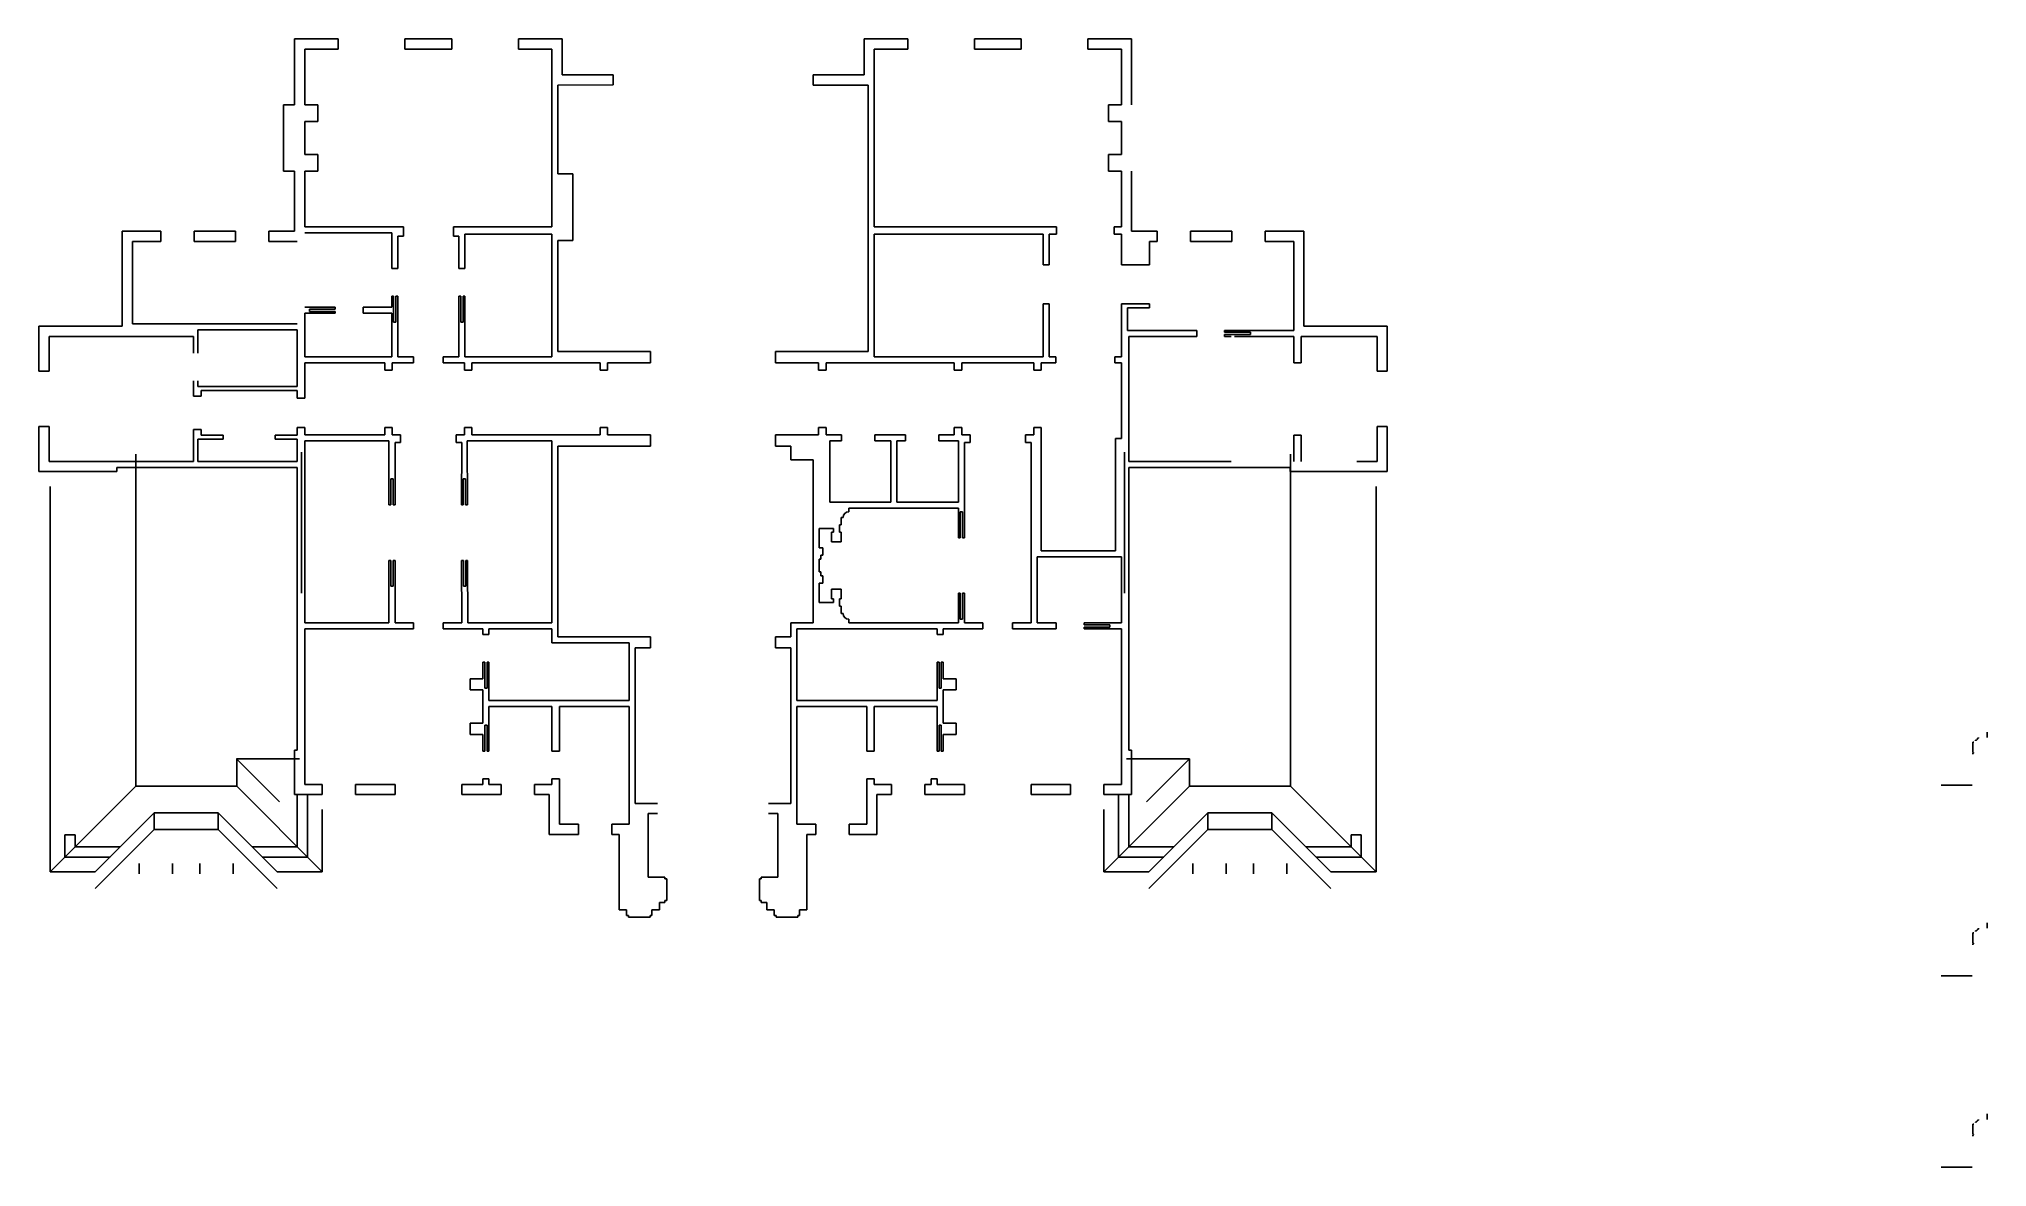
# Model space of a CAD drawing. Header units: metres. Extents: x 10558 to 12662, y -2789 to -1570.
import ezdxf

# ---------------------------------------------------------------- set-up
doc = ezdxf.new("R2010")
doc.units = ezdxf.units.M

msp = doc.modelspace()

# ---------------------------------------------------------------- linework, layer by layer
for p, q in [((10881, -1570.3), (10833.8, -1570.3)), ((10833.8, -1641.3), (10833.8, -1570.3)), ((10881, -1581.3), (10881, -1570.3)), ((11003.5, -1570.3), (10953, -1570.3)), ((10953, -1581.3), (10953, -1570.3)), ((11003.5, -1581.3), (11003.5, -1570.3)), ((11122.8, -1570.3), (11075.5, -1570.3)), ((11075.5, -1581.3), (11075.5, -1570.3)), ((11122.8, -1609.1), (11122.8, -1570.3)), ((11496, -1570.3), (11448.8, -1570.3)), ((11448.8, -1570.3), (11448.8, -1609.1)), ((11496, -1581.3), (11496, -1570.3)), ((11568, -1581.3), (11568, -1570.3)), ((11568, -1570.3), (11618.5, -1570.3)), ((11618.5, -1581.3), (11618.5, -1570.3)), ((11690.5, -1581.3), (11690.5, -1570.3)), ((11690.5, -1570.3), (11737.8, -1570.3)), ((11737.8, -1570.3), (11737.8, -1641.3)), ((10844.8, -1581.3), (10881, -1581.3)), ((10844.8, -1641.3), (10844.8, -1581.3)), ((11003.5, -1581.3), (10953, -1581.3)), ((11075.5, -1581.3), (11111.8, -1581.3)), ((11111.8, -1581.3), (11111.8, -1773.3)), ((11459.8, -1581.3), (11459.8, -1773.3)), ((11459.8, -1581.3), (11496, -1581.3)), ((11568, -1581.3), (11618.5, -1581.3)), ((11690.5, -1581.3), (11726.8, -1581.3)), ((11726.8, -1641.3), (11726.8, -1581.3)), ((11122.8, -1609.1), (11177.8, -1609.1, -0.3)), ((11177.8, -1609.1, -0.3), (11177.8, -1620, -0.3)), ((11393.8, -1609.1), (11448.8, -1609.1)), ((11393.8, -1609.1), (11393.8, -1620.1)), ((11118.3, -1620.1), (11177.8, -1620, -0.3)), ((11118.3, -1620.1), (11118.3, -1716.1)), ((11393.8, -1620.1), (11453.3, -1620.1)), ((11453.3, -1620.1), (11453.3, -1908.1)), ((10821.8, -1713.3), (10821.8, -1641.3)), ((10821.8, -1641.3), (10833.8, -1641.3)), ((10858.8, -1641.3), (10844.8, -1641.3)), ((10844.8, -1695.3), (10844.8, -1659.3)), ((10858.8, -1659.3), (10844.8, -1659.3)), ((10858.8, -1659.3), (10858.8, -1641.3)), ((11712.8, -1641.3), (11726.8, -1641.3)), ((11712.8, -1659.3), (11712.8, -1641.3)), ((11712.8, -1659.3), (11726.8, -1659.3)), ((11726.8, -1695.3), (11726.8, -1659.3)), ((10858.8, -1695.3), (10844.8, -1695.3)), ((10858.8, -1695.3), (10858.8, -1713.3)), ((11712.8, -1695.3), (11726.8, -1695.3)), ((11712.8, -1695.3), (11712.8, -1713.3)), ((10833.8, -1713.3), (10821.8, -1713.3)), ((10833.8, -1778.1), (10833.8, -1713.3)), ((10844.8, -1773.3), (10844.8, -1713.3)), ((10858.8, -1713.3), (10844.8, -1713.3)), ((11118.3, -1716.1), (11134.3, -1716.1)), ((11134.3, -1716.1), (11134.3, -1788.1)), ((11712.8, -1713.3), (11726.8, -1713.3)), ((11726.8, -1773.3), (11726.8, -1713.3)), ((11737.8, -1713.3), (11737.8, -1778.1)), ((10647.8, -1880.6), (10647.8, -1778.1)), ((10647.8, -1778.1), (10689.5, -1778.1)), ((10689.5, -1778.1), (10689.5, -1789.1)), ((10725.5, -1778.1), (10770, -1778.1)), ((10725.5, -1778.1), (10725.5, -1789.1)), ((10770, -1778.1), (10770, -1789.1)), ((10806, -1778.1), (10833.8, -1778.1)), ((10806, -1778.1), (10806, -1789.1)), ((10951.3, -1773.3), (10844.8, -1773.3)), ((10938.8, -1779.8), (10844.8, -1779.8)), ((10844.8, -1779.8), (10844.8, -1779.8)), ((10938.8, -1818.1), (10938.8, -1779.8)), ((10951.3, -1783.3), (10945.3, -1783.3)), ((10945.3, -1818.1), (10945.3, -1783.3)), ((10951.3, -1783.3), (10951.3, -1773.3)), ((11111.8, -1773.3), (11005.3, -1773.3)), ((11005.3, -1783.3), (11005.3, -1773.3)), ((11011.3, -1783.3), (11005.3, -1783.3)), ((11011.3, -1818.1), (11011.3, -1783.3)), ((11111.8, -1781.3), (11017.8, -1781.3)), ((11017.8, -1818.1), (11017.8, -1781.3)), ((11111.8, -1781.3), (11111.8, -1913.6)), ((11134.3, -1788.1), (11118.3, -1788.1)), ((11118.3, -1788.1), (11118.3, -1908.1)), ((11459.8, -1773.3), (11537.8, -1773.3)), ((11459.8, -1781.3), (11459.8, -1913.6)), ((11537.8, -1781.3), (11459.8, -1781.3)), ((11656.8, -1773.3), (11537.8, -1773.3)), ((11642.3, -1781.3), (11537.8, -1781.3)), ((11642.3, -1814.4), (11642.3, -1781.3)), ((11656.8, -1781.3), (11648.8, -1781.3)), ((11648.8, -1814.4), (11648.8, -1781.3)), ((11656.8, -1781.3), (11656.8, -1773.3)), ((11726.8, -1773.3), (11718.8, -1773.3)), ((11718.8, -1781.3), (11718.8, -1773.3)), ((11726.8, -1781.3), (11718.8, -1781.3)), ((11726.8, -1814.4), (11726.8, -1781.3)), ((11737.8, -1778.1), (11765.5, -1778.1)), ((11765.5, -1778.1), (11765.5, -1789.1)), ((11801.5, -1778.1), (11846, -1778.1)), ((11801.5, -1778.1), (11801.5, -1789.1)), ((11846, -1778.1), (11846, -1789.1)), ((11882, -1778.1), (11923.9, -1778.1)), ((11882, -1778.1), (11882, -1789.1)), ((11923.9, -1778.1), (11923.9, -1880.6)), ((10689.5, -1789.1), (10658.8, -1789.1)), ((10658.8, -1789.1), (10658.8, -1878.1)), ((10770, -1789.1), (10725.5, -1789.1)), ((10836.8, -1789.1), (10806, -1789.1)), ((11757.3, -1789.1), (11765.5, -1789.1)), ((11757.3, -1809.9), (11757.3, -1789.1)), ((11801.5, -1789.1), (11846, -1789.1)), ((11882, -1789.1), (11912.9, -1789.1)), ((11912.9, -1789.1), (11912.9, -1885.1)), ((10945.3, -1818.1), (10938.8, -1818.1)), ((11011.3, -1818.1), (11017.8, -1818.1)), ((11642.3, -1814.4, -0.3), (11648.8, -1814.4)), ((11733.3, -1814.4), (11726.8, -1814.4)), ((11733.3, -1814.4), (11757.3, -1814.4)), ((11757.3, -1814.4), (11757.3, -1809.9)), ((10938.8, -1860.1), (10938.8, -1848.1)), ((10938.8, -1848.1), (10940.8, -1848.1)), ((10940.8, -1848.1), (10940.8, -1876.1)), ((10943.3, -1848.1), (10945.3, -1848.1)), ((10943.3, -1876.1), (10943.3, -1848.1)), ((10945.3, -1913.6), (10945.3, -1848.1)), ((11011.3, -1913.6), (11011.3, -1848.1)), ((11011.3, -1848.1), (11013.3, -1848.1)), ((11013.3, -1848.1), (11013.3, -1876.1)), ((11015.8, -1848.1), (11017.8, -1848.1)), ((11015.8, -1876.1), (11015.8, -1848.1)), ((11017.8, -1913.6), (11017.8, -1848.1)), ((10877.8, -1860.1), (10844.8, -1860.1)), ((10844.8, -1913.6), (10844.8, -1866.6)), ((10877.8, -1866.6), (10844.8, -1866.6)), ((10849.8, -1864.6), (10849.8, -1862.1)), ((10849.8, -1862.1), (10877.8, -1862.1)), ((10877.8, -1864.6), (10849.8, -1864.6)), ((10877.8, -1862.1), (10877.8, -1860.1)), ((10877.8, -1866.6), (10877.8, -1864.6)), ((10938.8, -1860.1), (10907.8, -1860.1)), ((10907.8, -1866.6), (10907.8, -1860.1)), ((10938.8, -1866.6), (10907.8, -1866.6)), ((10938.8, -1913.6), (10938.8, -1866.6)), ((11642.3, -1913.6), (11642.3, -1856.4)), ((11642.3, -1856.4), (11648.8, -1856.4)), ((11648.8, -1913.6), (11648.8, -1856.4)), ((11726.8, -1913.6), (11726.8, -1856.4)), ((11733.3, -1856.4), (11726.8, -1856.4)), ((11733.3, -1856.4), (11757.3, -1856.4)), ((11733.3, -1885.1), (11733.3, -1860.9)), ((11757.3, -1860.9), (11733.3, -1860.9)), ((11757.3, -1856.4), (11757.3, -1860.9)), ((10557.8, -1880.6), (10557.8, -1929.1)), ((10557.8, -1880.6), (10647.8, -1880.6)), ((10568.8, -1929.1), (10568.8, -1891.6)), ((10724.8, -1891.6), (10568.8, -1891.6)), ((10658.8, -1878.1), (10836.8, -1878.1)), ((10724.8, -1909.7), (10724.8, -1891.6)), ((10836.8, -1884.6), (10729.3, -1884.6)), ((10729.3, -1909.7), (10729.3, -1884.6)), ((10836.8, -1884.6), (10836.8, -1945.7)), ((10940.8, -1876.1), (10943.3, -1876.1)), ((11013.3, -1876.1), (11015.8, -1876.1)), ((11733.3, -1885.1), (11808.1, -1885.1)), ((11734.8, -2026.6), (11734.8, -1891.6)), ((11734.8, -1891.6), (11808.1, -1891.6)), ((11808.1, -1885.1), (11808.1, -1891.6)), ((11838.1, -1885.1), (11912.9, -1885.1)), ((11838.1, -1885.1), (11838.1, -1887.1)), ((11838.1, -1887.1), (11866.1, -1887.1)), ((11838.1, -1889.6), (11838.1, -1891.6)), ((11866.1, -1889.6), (11838.1, -1889.6)), ((11838.1, -1891.6), (11845.4, -1891.6)), ((11848.9, -1891.6), (11912.9, -1891.6)), ((11866.1, -1887.1), (11866.1, -1889.6)), ((11912.9, -1891.6), (11912.9, -1920.1)), ((12002.9, -1891.6), (11920.9, -1891.6)), ((11920.9, -1920.1), (11920.9, -1891.6)), ((11923.9, -1880.6), (12013.9, -1880.6)), ((11923.9, -1880.6), (11923.9, -1880.6)), ((12002.9, -1891.6), (12002.9, -1929.1)), ((12013.9, -1880.6), (12013.9, -1929.1)), ((10844.8, -1913.6), (10938.8, -1913.6)), ((10945.3, -1913.6), (10962.3, -1913.6)), ((10962.3, -1920.1), (10962.3, -1913.6)), ((10994.3, -1913.6), (11011.3, -1913.6)), ((10994.3, -1920.1), (10994.3, -1913.6)), ((11017.8, -1913.6), (11111.8, -1913.6)), ((11118.3, -1908.1), (11218.3, -1908.1)), ((11218.3, -1908.1), (11218.3, -1920.1)), ((11353.3, -1908.1), (11453.3, -1908.1)), ((11353.3, -1908.1), (11353.3, -1920.1)), ((11459.8, -1913.6), (11642.3, -1913.6)), ((11648.8, -1913.6), (11655.8, -1913.6)), ((11655.8, -1913.6), (11655.8, -1920.1)), ((11719.8, -1913.6), (11726.8, -1913.6)), ((11719.8, -1913.6), (11719.8, -1920.1)), ((10557.8, -1929.1), (10568.8, -1929.1)), ((10844.8, -1958.2), (10844.8, -1920.1)), ((10931.3, -1920.1), (10844.8, -1920.1)), ((10931.3, -1920.1), (10931.3, -1928.1)), ((10931.3, -1928.1), (10939.3, -1928.1)), ((10962.3, -1920.1), (10939.3, -1920.1)), ((10939.3, -1920.1), (10939.3, -1928.1)), ((11017.3, -1920.1), (10994.3, -1920.1)), ((11017.3, -1920.1), (11017.3, -1928.1)), ((11025.3, -1928.1), (11017.3, -1928.1)), ((11163.8, -1920.1), (11025.3, -1920.1)), ((11025.3, -1920.1), (11025.3, -1928.1)), ((11163.8, -1928.1), (11163.8, -1920.1)), ((11163.8, -1928.1), (11171.8, -1928.1)), ((11171.8, -1920.1), (11218.3, -1920.1)), ((11171.8, -1928.1), (11171.8, -1920.1)), ((11353.3, -1920.1), (11399.8, -1920.1)), ((11399.8, -1928.1), (11399.8, -1920.1)), ((11399.8, -1928.1), (11407.8, -1928.1)), ((11407.8, -1920.1), (11546.3, -1920.1)), ((11407.8, -1928.1), (11407.8, -1920.1)), ((11546.3, -1928.1), (11546.3, -1920.1)), ((11546.3, -1928.1), (11554.3, -1928.1)), ((11554.3, -1920.1), (11632.3, -1920.1)), ((11554.3, -1928.1), (11554.3, -1920.1)), ((11632.3, -1928.1), (11632.3, -1920.1)), ((11640.3, -1928.1), (11632.3, -1928.1)), ((11640.3, -1920.1), (11655.8, -1920.1)), ((11640.3, -1928.1), (11640.3, -1920.1)), ((11719.8, -1920.1), (11726.8, -1920.1)), ((11726.8, -1920.1), (11726.8, -2002.1)), ((11920.9, -1920.1), (11912.9, -1920.1)), ((12002.9, -1929.1), (12013.9, -1929.1)), ((10724.8, -1956.2), (10724.8, -1939.7)), ((10732.8, -1956.2), (10724.8, -1956.2)), ((10729.3, -1945.7), (10729.3, -1939.7)), ((10836.8, -1945.7), (10729.3, -1945.7)), ((10836.8, -1950.2), (10732.8, -1950.2)), ((10732.8, -1956.2), (10732.8, -1950.2)), ((10836.8, -1950.2), (10836.8, -1958.2)), ((10836.8, -1958.2), (10844.8, -1958.2)), ((10557.8, -1989.1), (10557.8, -2037.6)), ((10557.8, -1989.1), (10568.8, -1989.1)), ((10568.8, -2026.6), (10568.8, -1989.1)), ((10732.8, -1992.2), (10724.8, -1992.2)), ((10724.8, -2026.6), (10724.8, -1992.2)), ((10732.8, -1998.2), (10732.8, -1992.2)), ((10756.8, -1998.2), (10732.8, -1998.2)), ((10756.8, -2002.7), (10756.8, -1998.2)), ((10836.8, -1998.2), (10812.8, -1998.2)), ((10812.8, -2002.7), (10812.8, -1998.2)), ((10836.8, -1990.2), (10836.8, -1998.2)), ((10836.8, -1990.2), (10844.8, -1990.2)), ((10844.8, -1998.1), (10844.8, -1990.2)), ((10844.8, -1998.1), (10931.3, -1998.1)), ((10931.3, -1990.1), (10939.3, -1990.1)), ((10931.3, -1998.1), (10931.3, -1990.1)), ((10939.3, -1998.1), (10939.3, -1990.1)), ((10939.3, -1998.1), (10948.3, -1998.1)), ((10948.3, -2006.1), (10948.3, -1998.1)), ((11008.3, -1998.1), (11017.3, -1998.1)), ((11008.3, -2006.1), (11008.3, -1998.1)), ((11025.3, -1990.1), (11017.3, -1990.1)), ((11017.3, -1998.1), (11017.3, -1990.1)), ((11025.3, -1998.1), (11025.3, -1990.1)), ((11025.3, -1998.1), (11163.8, -1998.1)), ((11163.8, -1990.1), (11171.8, -1990.1)), ((11163.8, -1998.1), (11163.8, -1990.1)), ((11171.8, -1998.1), (11171.8, -1990.1)), ((11171.8, -1998.1), (11218.3, -1998.1)), ((11218.3, -1998.1), (11218.3, -2010.1)), ((11353.3, -1998.1), (11399.8, -1998.1)), ((11353.3, -1998.1), (11353.3, -2010.1)), ((11399.8, -1990.1), (11407.8, -1990.1)), ((11399.8, -1998.1), (11399.8, -1990.1)), ((11407.8, -1998.1), (11407.8, -1990.1)), ((11407.8, -1998.1), (11424.4, -1998.1)), ((11424.4, -1998.1), (11424.4, -2004.6)), ((11460.4, -1998.1), (11484.3, -1998.1)), ((11460.4, -1998.1), (11460.4, -2004.6)), ((11484.3, -1998.1), (11493.6, -1998.1)), ((11493.6, -1998.1), (11493.6, -2004.6)), ((11529.6, -1998.1), (11546.3, -1998.1)), ((11529.6, -1998.1), (11529.6, -2004.6)), ((11546.3, -1990.1), (11554.3, -1990.1)), ((11546.3, -1998.1), (11546.3, -1990.1)), ((11554.3, -1998.1), (11554.3, -1990.1)), ((11563.3, -1998.1), (11554.3, -1998.1)), ((11563.3, -2006.1), (11563.3, -1998.1)), ((11632.3, -1998.1), (11623.3, -1998.1)), ((11623.3, -2006.1), (11623.3, -1998.1)), ((11640.3, -1990.1), (11632.3, -1990.1)), ((11632.3, -1998.1), (11632.3, -1990.1)), ((11640.3, -2023.1), (11640.3, -1990.1)), ((11912.9, -2026.6), (11912.9, -1998.2)), ((11912.9, -1998.2), (11920.9, -1998.2)), ((11920.9, -1998.2), (11920.9, -2026.6)), ((12002.9, -1989.1), (12002.9, -2026.6)), ((12002.9, -1989.1), (12013.9, -1989.1)), ((12013.9, -1989.1), (12013.9, -2037.6)), ((10662.3, -2377.6), (10662.3, -2019)), ((10729.3, -2002.7), (10729.3, -2026.6)), ((10756.8, -2002.7), (10729.3, -2002.7)), ((10836.8, -2002.7), (10812.8, -2002.7)), ((10836.8, -2002.7), (10836.8, -2026.6)), ((10841.4, -2016.7), (10841.4, -2168.9)), ((10844.8, -2004.6), (10935.8, -2004.6)), ((10844.8, -2201.1), (10844.8, -2004.6)), ((10935.8, -2004.6), (10935.8, -2073.6)), ((10942.3, -2006.1), (10948.3, -2006.1)), ((10942.3, -2073.6), (10942.3, -2006.1)), ((11008.3, -2006.1), (11014.3, -2006.1)), ((11014.1, -2073.6), (11014.3, -2006.1)), ((11020.4, -2004.6), (11111.8, -2004.6)), ((11020.4, -2004.6), (11020.5, -2073.6)), ((11111.8, -2201.1), (11111.8, -2004.6)), ((11118.3, -2216.1), (11118.3, -2010.1)), ((11118.3, -2010.1), (11218.3, -2010.1)), ((11369.8, -2010.1), (11353.3, -2010.1)), ((11369.8, -2025.1), (11369.8, -2010.1)), ((11411.8, -2070.6), (11411.8, -2004.6)), ((11411.8, -2004.6), (11424.4, -2004.6)), ((11460.4, -2004.6), (11477.8, -2004.6)), ((11477.8, -2004.6), (11477.8, -2070.6)), ((11484.3, -2004.6), (11484.3, -2070.6)), ((11484.3, -2004.6), (11493.6, -2004.6)), ((11529.6, -2004.6), (11550.8, -2004.6)), ((11550.8, -2004.6), (11550.8, -2070.6)), ((11557.3, -2006.1), (11557.3, -2109.1)), ((11563.3, -2006.1), (11557.3, -2006.1)), ((11629.3, -2006.1), (11623.3, -2006.1)), ((11629.3, -2006.1), (11629.3, -2201.1)), ((11720.3, -2123.1), (11720.3, -2002.1)), ((11720.3, -2002.1), (11726.8, -2002.1)), ((11730.1, -2016.7), (11730.1, -2168.9)), ((11909.3, -2377.6), (11909.3, -2019)), ((10641.8, -2037.6), (10557.8, -2037.6)), ((10724.8, -2026.6), (10568.8, -2026.6)), ((10836.8, -2033.1), (10641.8, -2033.1)), ((10641.8, -2033.1), (10641.8, -2037.6)), ((10729.3, -2026.6), (10836.8, -2026.6)), ((10836.8, -2338.6), (10836.8, -2033.1)), ((11369.8, -2025.1), (11393.8, -2025.1)), ((11393.8, -2025.1), (11393.8, -2201.1)), ((11640.3, -2123.1), (11640.3, -2023.1)), ((11845.4, -2026.6), (11734.8, -2026.6)), ((11734.8, -2338.6), (11734.8, -2033.1)), ((11908.9, -2033.1), (11734.8, -2033.1)), ((11908.9, -2033.1), (11908.9, -2037.6)), ((11980.9, -2037.6), (11908.9, -2037.6)), ((12002.9, -2026.6), (11980.9, -2026.6)), ((12013.9, -2037.6), (11980.9, -2037.6)), ((10569.8, -2470.1), (10569.8, -2053.6)), ((10940.3, -2045.6), (10937.8, -2045.6)), ((10937.8, -2045.6), (10937.8, -2073.6)), ((10940.3, -2073.6), (10940.3, -2045.6)), ((11016, -2073.6), (11016, -2045.6)), ((11016, -2045.6), (11018.5, -2045.6)), ((11018.5, -2045.6), (11018.5, -2073.6)), ((12001.8, -2470.1), (12001.8, -2053.6)), ((10937.8, -2073.6), (10935.8, -2073.6)), ((10942.3, -2073.6), (10940.3, -2073.6)), ((11014, -2073.6), (11016, -2073.6)), ((11018.5, -2073.6), (11020.5, -2073.6)), ((11477.8, -2070.6), (11411.8, -2070.6)), ((11550.8, -2077.1), (11432.3, -2077.1)), ((11432.3, -2077.1), (11432.3, -2081.1)), ((11484.3, -2070.6), (11550.8, -2070.6)), ((11550.8, -2077.1), (11550.8, -2109.1)), ((11552.8, -2109.1), (11552.8, -2081.1)), ((11552.8, -2081.1), (11555.3, -2081.1)), ((11555.3, -2081.1), (11555.3, -2109.1)), ((11400.3, -2099.1), (11400.3, -2120.1)), ((11415.8, -2099.1), (11400.3, -2099.1)), ((11415.8, -2103.1), (11413.8, -2103.1)), ((11413.8, -2103.1), (11413.8, -2113.6)), ((11415.8, -2103.1), (11415.8, -2099.1)), ((11424.3, -2095.1), (11422.3, -2095.1)), ((11422.3, -2095.1), (11422.3, -2103.1)), ((11424.3, -2103.1), (11422.3, -2103.1)), ((11424.3, -2087.1), (11426.3, -2087.1)), ((11424.3, -2087.1), (11424.3, -2095.1)), ((11424.3, -2113.6), (11424.3, -2103.1)), ((11404.3, -2120.1), (11400.3, -2120.1)), ((11404.3, -2128.1), (11404.3, -2120.1)), ((11413.8, -2113.6), (11424.3, -2113.6)), ((11550.8, -2109.1), (11552.8, -2109.1)), ((11555.3, -2109.1), (11557.3, -2109.1)), ((11720.3, -2123.1), (11640.3, -2123.1)), ((10935.8, -2133.6), (10935.8, -2201.1)), ((10937.8, -2133.6), (10935.8, -2133.6)), ((10937.8, -2161.6), (10937.8, -2133.6)), ((10942.3, -2133.6), (10940.3, -2133.6)), ((10940.3, -2133.6), (10940.3, -2161.6)), ((10942.3, -2133.6), (10942.3, -2201.1)), ((11014.1, -2133.6), (11014.3, -2201.1)), ((11014.1, -2133.6), (11016.2, -2133.6)), ((11016.2, -2133.6), (11016.2, -2161.6)), ((11018.7, -2133.6), (11020.7, -2133.6)), ((11018.7, -2161.6), (11018.7, -2133.6)), ((11020.7, -2133.6), (11020.8, -2201.1)), ((11400.3, -2132.1), (11400.3, -2146.1)), ((11400.3, -2146.1), (11400.3, -2132.1)), ((11402.3, -2132.1), (11400.3, -2132.1)), ((11404.3, -2128.1), (11402.3, -2128.1)), ((11402.3, -2128.1), (11402.3, -2132.1)), ((11726.8, -2129.6), (11635.8, -2129.6)), ((11635.8, -2129.6), (11635.8, -2201.1)), ((11726.8, -2129.6), (11726.8, -2201.1)), ((10940.3, -2161.6), (10937.8, -2161.6)), ((11016.2, -2161.6), (11018.7, -2161.6)), ((11402.3, -2146.1), (11400.3, -2146.1)), ((11400.3, -2158.1), (11400.3, -2179.1)), ((11404.3, -2158.1), (11400.3, -2158.1)), ((11402.3, -2150.1), (11402.3, -2146.1)), ((11404.3, -2150.1), (11402.3, -2150.1)), ((11404.3, -2150.1), (11404.3, -2158.1)), ((11413.8, -2175.1), (11413.8, -2164.6)), ((11413.8, -2164.6), (11424.3, -2164.6)), ((11424.3, -2164.6), (11424.3, -2175.1)), ((11415.8, -2179.1), (11400.3, -2179.1)), ((11415.8, -2175.1), (11413.8, -2175.1)), ((11415.8, -2175.1), (11415.8, -2179.1)), ((11422.3, -2183.1), (11422.3, -2175.1)), ((11424.3, -2175.1), (11422.3, -2175.1)), ((11424.3, -2183.1), (11422.3, -2183.1)), ((11424.3, -2191.1), (11424.3, -2183.1)), ((11550.8, -2201.1), (11550.8, -2169.1)), ((11550.8, -2169.1), (11552.8, -2169.1)), ((11552.8, -2169.1), (11552.8, -2197.1)), ((11555.3, -2169.1), (11557.3, -2169.1)), ((11555.3, -2197.1), (11555.3, -2169.1)), ((11557.3, -2201.1), (11557.3, -2169.1)), ((10935.8, -2201.1), (10844.8, -2201.1)), ((10962.3, -2207.6), (10844.8, -2207.6)), ((10844.8, -2375.6), (10844.8, -2207.6)), ((10962.3, -2201.1), (10942.3, -2201.1)), ((10962.3, -2207.6), (10962.3, -2201.1)), ((11014.3, -2201.1), (10994.3, -2201.1)), ((10994.3, -2207.6), (10994.3, -2201.1)), ((11037.3, -2207.6), (10994.3, -2207.6)), ((11111.8, -2201.1), (11020.8, -2201.1)), ((11037.3, -2213.6), (11037.3, -2207.6)), ((11111.8, -2207.6), (11043.8, -2207.6)), ((11043.8, -2213.6), (11043.8, -2207.6)), ((11111.8, -2222.6), (11111.8, -2207.6)), ((11369.8, -2201.1), (11393.8, -2201.1)), ((11369.8, -2201.1), (11369.8, -2216.1)), ((11376.3, -2207.6), (11376.3, -2285.1)), ((11376.3, -2207.6), (11527.8, -2207.6)), ((11424.3, -2191.1), (11426.3, -2191.1)), ((11432.3, -2201.1), (11432.3, -2197.1)), ((11432.3, -2201.1), (11550.8, -2201.1)), ((11527.8, -2213.6), (11527.8, -2207.6)), ((11534.3, -2207.6), (11577.3, -2207.6)), ((11534.3, -2213.6), (11534.3, -2207.6)), ((11552.8, -2197.1), (11555.3, -2197.1)), ((11557.3, -2201.1), (11577.3, -2201.1)), ((11557.3, -2201.1), (11577.3, -2201.1)), ((11577.3, -2207.6), (11577.3, -2201.1)), ((11609.3, -2201.1), (11629.3, -2201.1)), ((11609.3, -2207.6), (11609.3, -2201.1)), ((11609.3, -2207.6), (11656.4, -2207.6)), ((11635.8, -2201.1), (11656.4, -2201.1)), ((11656.4, -2201.1), (11656.4, -2207.6)), ((11686.4, -2201.1), (11726.8, -2201.1)), ((11686.4, -2203.1), (11686.4, -2201.1)), ((11714.4, -2203.1), (11686.4, -2203.1)), ((11686.4, -2207.6), (11686.4, -2205.6)), ((11686.4, -2205.6), (11714.4, -2205.6)), ((11686.4, -2207.6), (11726.8, -2207.6)), ((11714.4, -2205.6), (11714.4, -2203.1)), ((11726.8, -2207.6), (11726.8, -2375.6)), ((11037.3, -2213.6), (11043.8, -2213.6)), ((11195.3, -2222.6), (11111.8, -2222.6)), ((11218.3, -2216.1), (11118.3, -2216.1)), ((11195.3, -2222.6), (11195.3, -2285.1)), ((11201.8, -2228.1), (11201.8, -2396.1)), ((11218.3, -2228.1), (11201.8, -2228.1)), ((11218.3, -2228.1), (11218.3, -2216.1)), ((11369.8, -2216.1), (11353.3, -2216.1)), ((11353.3, -2228.1), (11353.3, -2216.1)), ((11369.8, -2228.1), (11353.3, -2228.1)), ((11369.8, -2228.1), (11369.8, -2396.1)), ((11534.3, -2213.6), (11527.8, -2213.6)), ((11037.3, -2261.6), (11037.3, -2243.6)), ((11039.3, -2243.6), (11037.3, -2243.6)), ((11039.3, -2271.6), (11039.3, -2243.6)), ((11043.8, -2243.6), (11041.8, -2243.6)), ((11041.8, -2243.6), (11041.8, -2271.6)), ((11043.8, -2285.1), (11043.8, -2243.6)), ((11527.8, -2285.1), (11527.8, -2243.6)), ((11527.8, -2243.6), (11529.8, -2243.6)), ((11529.8, -2243.6), (11529.8, -2271.6)), ((11532.3, -2243.6), (11534.3, -2243.6)), ((11532.3, -2271.6), (11532.3, -2243.6)), ((11534.3, -2261.6), (11534.3, -2243.6)), ((11023.3, -2261.6), (11037.3, -2261.6)), ((11023.3, -2273.6), (11023.3, -2261.6)), ((11041.8, -2271.6), (11039.3, -2271.6)), ((11529.8, -2271.6), (11532.3, -2271.6)), ((11548.3, -2261.6), (11534.3, -2261.6)), ((11548.3, -2273.6), (11548.3, -2261.6)), ((11023.3, -2273.6), (11037.3, -2273.6)), ((11037.3, -2309.6), (11037.3, -2273.6)), ((11195.3, -2285.1), (11043.8, -2285.1)), ((11111.8, -2291.6), (11043.8, -2291.6)), ((11043.8, -2339.6), (11043.8, -2291.6)), ((11111.8, -2339.6), (11111.8, -2291.6)), ((11195.3, -2291.6), (11119.8, -2291.6)), ((11119.8, -2339.6), (11119.8, -2291.6)), ((11195.3, -2291.6), (11195.3, -2418.6)), ((11376.3, -2285.1), (11527.8, -2285.1)), ((11376.3, -2291.6), (11376.3, -2418.7)), ((11376.3, -2291.6), (11451.8, -2291.6)), ((11451.8, -2339.6), (11451.8, -2291.6)), ((11459.8, -2339.6), (11459.8, -2291.6)), ((11459.8, -2291.6), (11527.8, -2291.6)), ((11527.8, -2339.6), (11527.8, -2291.6)), ((11534.3, -2309.6), (11534.3, -2273.6)), ((11548.3, -2273.6), (11534.3, -2273.6)), ((11023.3, -2309.6), (11037.3, -2309.6)), ((11023.3, -2309.6), (11023.3, -2321.6)), ((11041.8, -2311.6), (11039.3, -2311.6)), ((11039.3, -2311.6), (11039.3, -2339.6)), ((11041.8, -2339.6), (11041.8, -2311.6)), ((11529.8, -2339.6), (11529.8, -2311.6)), ((11529.8, -2311.6), (11532.3, -2311.6)), ((11532.3, -2311.6), (11532.3, -2339.6)), ((11548.3, -2309.6), (11534.3, -2309.6)), ((11548.3, -2309.6), (11548.3, -2321.6)), ((11023.3, -2321.6), (11037.3, -2321.6)), ((11037.3, -2339.6), (11037.3, -2321.6)), ((11534.3, -2339.6), (11534.3, -2321.6)), ((11548.3, -2321.6), (11534.3, -2321.6)), ((12646.4, -2330), (12646.4, -2341)), ((12647.4, -2330), (12646.4, -2330)), ((12649.3, -2327.9), (12649.3, -2328.4)), ((12652.4, -2325.8), (12651.4, -2325.8)), ((12652.4, -2325), (12652.4, -2325.8)), ((12661.7, -2324.2), (12661.7, -2319)), ((12661.7, -2325), (12661.7, -2324.2)), ((10817.6, -2394.3), (10771.1, -2347.9)), ((10771.1, -2347.9), (10839.2, -2347.9)), ((10771.3, -2377.6), (10771.3, -2347.9)), ((10833.8, -2338.6), (10833.8, -2386.6)), ((10833.8, -2338.6), (10836.8, -2338.6)), ((11039.3, -2339.6), (11037.3, -2339.6)), ((11043.8, -2339.6), (11041.8, -2339.6)), ((11111.8, -2339.6), (11119.8, -2339.6)), ((11459.8, -2339.6), (11451.8, -2339.6)), ((11527.8, -2339.6), (11529.8, -2339.6)), ((11532.3, -2339.6), (11534.3, -2339.6)), ((11800.4, -2347.9), (11732.4, -2347.9)), ((11737.8, -2338.6), (11734.8, -2338.6)), ((11737.8, -2338.6), (11737.8, -2386.6)), ((11754, -2394.3), (11800.4, -2347.9)), ((11800.3, -2377.6), (11800.3, -2347.9)), ((12647, -2341.3), (12646.4, -2341)), ((12646.4, -2342), (12646.6, -2342)), ((12646.4, -2343), (12646.4, -2342)), ((10844.8, -2375.6), (10863.8, -2375.6)), ((10863.8, -2375.6), (10863.8, -2386.6)), ((10899.8, -2375.6), (10942.3, -2375.6)), ((10899.8, -2375.6), (10899.8, -2386.6)), ((10942.3, -2386.6), (10942.3, -2375.6)), ((11014.3, -2375.6), (11037.3, -2375.6)), ((11014.3, -2386.6), (11014.3, -2375.6)), ((11037.3, -2375.6), (11037.3, -2369.6)), ((11037.3, -2369.6), (11043.8, -2369.6)), ((11043.8, -2375.6), (11043.8, -2369.6)), ((11043.8, -2375.6), (11057, -2375.6)), ((11057, -2375.6), (11057, -2386.6)), ((11093, -2375.6), (11093, -2386.6)), ((11093, -2375.6), (11111.8, -2375.6)), ((11111.8, -2375.6), (11111.8, -2369.6)), ((11111.8, -2369.6), (11119.8, -2369.6)), ((11119.8, -2418.6), (11119.8, -2369.6)), ((11451.8, -2418.7), (11451.8, -2369.6)), ((11459.3, -2369.6), (11451.8, -2369.6)), ((11459.8, -2369.6), (11451.8, -2369.6)), ((11459.8, -2375.6), (11459.8, -2369.6)), ((11459.8, -2375.6), (11459.8, -2369.6)), ((11478.6, -2375.6), (11459.8, -2375.6)), ((11478.6, -2375.6), (11478.6, -2386.6)), ((11514.6, -2375.6), (11521.3, -2375.6)), ((11514.6, -2375.6), (11514.6, -2386.6)), ((11521.3, -2375.6), (11521.3, -2369.6)), ((11527.8, -2369.6), (11521.3, -2369.6)), ((11527.8, -2375.6), (11527.8, -2369.6)), ((11527.8, -2375.6), (11557.3, -2375.6)), ((11557.3, -2386.6), (11557.3, -2375.6)), ((11629.3, -2375.6), (11671.8, -2375.6)), ((11629.3, -2386.6), (11629.3, -2375.6)), ((11671.8, -2386.6), (11671.8, -2375.6)), ((11726.8, -2375.6), (11707.8, -2375.6)), ((11707.8, -2375.6), (11707.8, -2386.6)), ((12645.7, -2376.5), (12612.3, -2376.5)), ((10569.8, -2470.1), (10662.3, -2377.6)), ((10662.3, -2377.6), (10716.8, -2377.6)), ((10771.3, -2377.6), (10716.8, -2377.6)), ((10863.8, -2470.1), (10771.3, -2377.6)), ((10833.8, -2386.6), (10863.8, -2386.6)), ((10836.8, -2386.6), (10836.8, -2443.1)), ((10847.8, -2454.1), (10847.8, -2386.6)), ((10899.8, -2386.6), (10942.3, -2386.6)), ((11014.3, -2386.6), (11057, -2386.6)), ((11108.8, -2386.6), (11093, -2386.6)), ((11108.8, -2429.6), (11108.8, -2386.6)), ((11201.8, -2396.1), (11225.8, -2396.1)), ((11369.8, -2396.1), (11345.8, -2396.1)), ((11353.3, -2396.1), (11353.3, -2396.1)), ((11462.8, -2429.7), (11462.8, -2386.6)), ((11462.8, -2386.6), (11478.6, -2386.6)), ((11514.6, -2386.6), (11557.3, -2386.6)), ((11629.3, -2386.6), (11671.8, -2386.6)), ((11707.8, -2470.1), (11800.3, -2377.6)), ((11737.8, -2386.6), (11707.8, -2386.6)), ((11723.8, -2386.6), (11723.8, -2454.1)), ((11734.8, -2443.1), (11734.8, -2386.6)), ((11800.3, -2377.6), (11854.8, -2377.6)), ((11909.3, -2377.6), (11854.8, -2377.6)), ((12001.8, -2470.1), (11909.3, -2377.6)), ((10618.5, -2470.1), (10682.2, -2406.4)), ((10682.2, -2424.4), (10682.2, -2406.4)), ((10751.3, -2406.4), (10682.2, -2406.4)), ((10751.3, -2424.4), (10751.3, -2406.4)), ((10815, -2470.1), (10751.3, -2406.4)), ((10863.8, -2470.1), (10863.8, -2402.6)), ((11140.3, -2418.6), (11119.8, -2418.6)), ((11140.3, -2429.6), (11140.3, -2418.6)), ((11195.3, -2418.6), (11176.3, -2418.6)), ((11176.3, -2418.6), (11176.3, -2429.6)), ((11215.8, -2407.1), (11225.8, -2407.1)), ((11215.8, -2475.7), (11215.8, -2407.1)), ((11345.8, -2407.1), (11355.8, -2407.1)), ((11355.8, -2475.7), (11355.8, -2407.1)), ((11376.3, -2418.7), (11396.8, -2418.7)), ((11396.8, -2418.7), (11396.8, -2429.7)), ((11432.8, -2429.7), (11432.8, -2418.7)), ((11432.8, -2418.7), (11451.8, -2418.7)), ((11707.8, -2470.1), (11707.8, -2402.6)), ((11756.5, -2470.1), (11820.2, -2406.4)), ((11820.2, -2424.4), (11820.2, -2406.4)), ((11820.2, -2406.4), (11889.3, -2406.4)), ((11889.3, -2424.4), (11889.3, -2406.4)), ((11953, -2470.1), (11889.3, -2406.4)), ((10585.8, -2430.1), (10596.8, -2430.1)), ((10585.8, -2454.1), (10585.8, -2430.1)), ((10596.8, -2430.1), (10596.8, -2443.1)), ((10618.5, -2488.1), (10682.2, -2424.4)), ((10751.3, -2424.4), (10682.2, -2424.4)), ((10815, -2488.1), (10751.3, -2424.4)), ((11108.8, -2429.6), (11140.3, -2429.6)), ((11119.8, -2429.6), (11119.8, -2429.6)), ((11176.3, -2429.6), (11184.4, -2429.6)), ((11184.4, -2429.6), (11184.4, -2511.1)), ((11396.8, -2429.7), (11387.2, -2429.7)), ((11395.3, -2429.7), (11387.2, -2429.7)), ((11387.2, -2429.7), (11387.2, -2511.1)), ((11462.8, -2429.7), (11432.8, -2429.7)), ((11756.5, -2488.1), (11820.2, -2424.4)), ((11820.2, -2424.4), (11889.3, -2424.4)), ((11953, -2488.1), (11889.3, -2424.4)), ((11974.8, -2430.1), (11985.8, -2430.1)), ((11974.8, -2443.1), (11974.8, -2430.1)), ((11985.8, -2430.1), (11985.8, -2454.1)), ((10634.5, -2454.1), (10585.8, -2454.1)), ((10596.8, -2443.1), (10645.5, -2443.1)), ((10666, -2472.1), (10666, -2461.1)), ((10702, -2472.1), (10702, -2461.1)), ((10731.5, -2472.1), (10731.5, -2461.1)), ((10767.5, -2472.1), (10767.5, -2461.1)), ((10836.8, -2443.1), (10788, -2443.1)), ((10799, -2454.1), (10847.8, -2454.1)), ((11723.8, -2454.1), (11772.5, -2454.1)), ((11783.5, -2443.1), (11734.8, -2443.1)), ((11804, -2472.1), (11804, -2461.1)), ((11840, -2472.1), (11840, -2461.1)), ((11869.5, -2472.1), (11869.5, -2461.1)), ((11905.5, -2472.1), (11905.5, -2461.1)), ((11905.5, -2472.1), (11905.5, -2461.1)), ((11926, -2443.1), (11974.8, -2443.1)), ((11985.8, -2454.1), (11937, -2454.1)), ((10618.5, -2470.1), (10569.8, -2470.1)), ((10815, -2470.1), (10863.8, -2470.1)), ((11215.8, -2475.7), (11233.8, -2475.7)), ((11233.8, -2475.7), (11233.8, -2477.7)), ((11233.8, -2477.7), (11235.8, -2477.7)), ((11235.8, -2477.7), (11235.8, -2489.4)), ((11337.8, -2477.7), (11335.8, -2477.7)), ((11335.8, -2477.7), (11335.8, -2489.4)), ((11355.8, -2475.7), (11337.8, -2475.7)), ((11337.8, -2475.7), (11337.8, -2477.7)), ((11756.5, -2470.1), (11707.8, -2470.1)), ((11953, -2470.1), (12001.8, -2470.1)), ((11227.8, -2511.1), (11227.8, -2503.1)), ((11227.8, -2503.1), (11233.8, -2503.1)), ((11233.8, -2503.1), (11233.8, -2501.1)), ((11233.8, -2501.1), (11235.8, -2501.1)), ((11235.8, -2501.1), (11235.8, -2489.4)), ((11335.8, -2501.1), (11335.8, -2489.4)), ((11337.8, -2501.1), (11335.8, -2501.1)), ((11337.8, -2503.1), (11337.8, -2501.1)), ((11343.8, -2503.1), (11337.8, -2503.1)), ((11343.8, -2511.1), (11343.8, -2503.1)), ((11184.4, -2511.1), (11192.4, -2511.1)), ((11192.4, -2511.1), (11192.4, -2517.1)), ((11192.4, -2517.1), (11194.4, -2517.1)), ((11194.4, -2517.1), (11194.4, -2519.1)), ((11194.4, -2519.1), (11206.1, -2519.1)), ((11217.8, -2519.1), (11206.1, -2519.1)), ((11219.8, -2517.1), (11217.8, -2517.1)), ((11217.8, -2517.1), (11217.8, -2519.1)), ((11219.8, -2511.1), (11227.8, -2511.1)), ((11219.8, -2511.1), (11219.8, -2517.1)), ((11351.8, -2511.1), (11343.8, -2511.1)), ((11351.8, -2511.1), (11351.8, -2517.1)), ((11351.8, -2517.1), (11353.8, -2517.1)), ((11353.8, -2517.1), (11353.8, -2519.1)), ((11353.8, -2519.1), (11365.5, -2519.1)), ((11377.2, -2519.1), (11365.5, -2519.1)), ((11379.2, -2517.1), (11377.2, -2517.1)), ((11377.2, -2517.1), (11377.2, -2519.1)), ((11387.2, -2511.1), (11379.2, -2511.1)), ((11379.2, -2511.1), (11379.2, -2517.1)), ((12646.4, -2536), (12646.4, -2547)), ((12647.4, -2536), (12646.4, -2536)), ((12649.3, -2533.9), (12649.3, -2534.4)), ((12652.4, -2531.8), (12651.4, -2531.8)), ((12652.4, -2531), (12652.4, -2531.8)), ((12661.7, -2530.1), (12661.7, -2525)), ((12661.7, -2531), (12661.7, -2530.1)), ((12647, -2547.3), (12646.4, -2547)), ((12646.4, -2548), (12646.6, -2548)), ((12646.4, -2549), (12646.4, -2548)), ((12645.7, -2582.4), (12612.3, -2582.4)), ((12661.7, -2736.7), (12661.7, -2731.5)), ((12646.4, -2742.5), (12646.4, -2753.5)), ((12647.4, -2742.5), (12646.4, -2742.5)), ((12647, -2753.8), (12646.4, -2753.5)), ((12646.4, -2754.5), (12646.6, -2754.5)), ((12646.4, -2755.5), (12646.4, -2754.5)), ((12649.3, -2740.4), (12649.3, -2740.9)), ((12652.4, -2738.3), (12651.4, -2738.3)), ((12652.4, -2737.5), (12652.4, -2738.3)), ((12661.7, -2737.5), (12661.7, -2736.7)), ((12645.7, -2789), (12612.3, -2789))]:
    msp.add_line(p, q)
for centre, radius, start, end in [((11432.3, -2087.1), 6, 90, 180), ((11432.3, -2191.1), 6, 180, 270), ((12649.3, -2325.8, -1.4), 2.12, 270, 0), ((12646.9, -2342, -1.4), 0.25, 90, 180), ((12646.9, -2341.5, -1.4), 0.25, 270, 63.9869), ((12649.3, -2531.8, -1.4), 2.12, 270, 0), ((12646.9, -2548, -1.4), 0.25, 90, 180), ((12646.9, -2547.5, -1.4), 0.25, 270, 63.9869), ((12646.9, -2754.5, -1.4), 0.25, 90, 180), ((12646.9, -2754, -1.4), 0.25, 270, 63.9869), ((12649.3, -2738.3, -1.4), 2.12, 270, 0)]:
    msp.add_arc(centre, radius, start, end)

doc.saveas('drawing.dxf')
